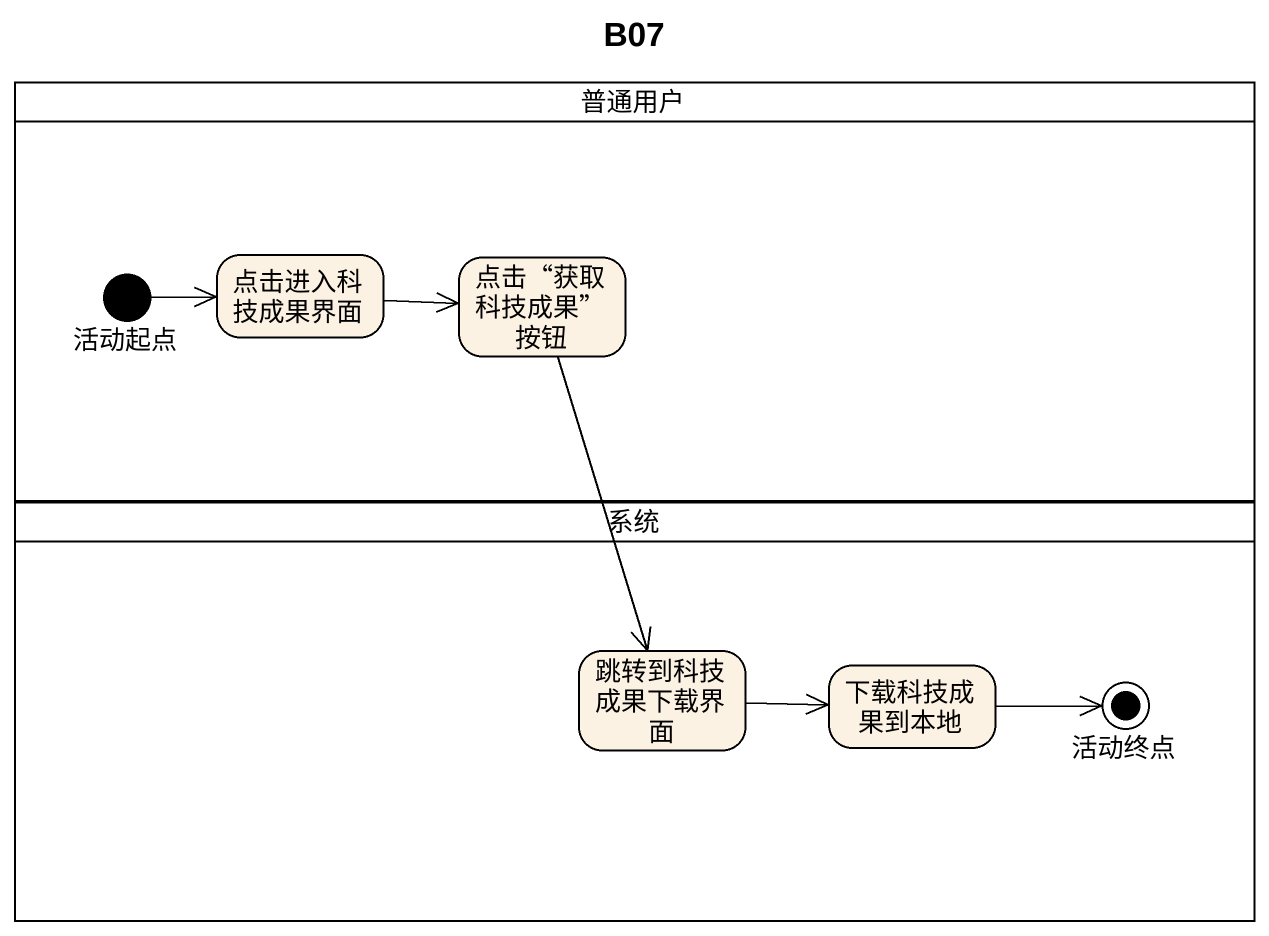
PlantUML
@startuml
title B07
hide empty description
state 普通用户 <<partition>> {
  state 活动起点 <<start>>
  state 点击进入科技成果界面
  state "点击“获取科技成果”按钮" as 点击_获取科技成果_按钮
}
state 系统 <<partition>> {
  state 跳转到科技成果下载界面
  state 下载科技成果到本地
  state 活动终点 <<end>>
}
活动起点 -right-> 点击进入科技成果界面
点击进入科技成果界面 -right-> 点击_获取科技成果_按钮
点击_获取科技成果_按钮 --> 跳转到科技成果下载界面
跳转到科技成果下载界面 -right-> 下载科技成果到本地
下载科技成果到本地 -right-> 活动终点
@enduml
